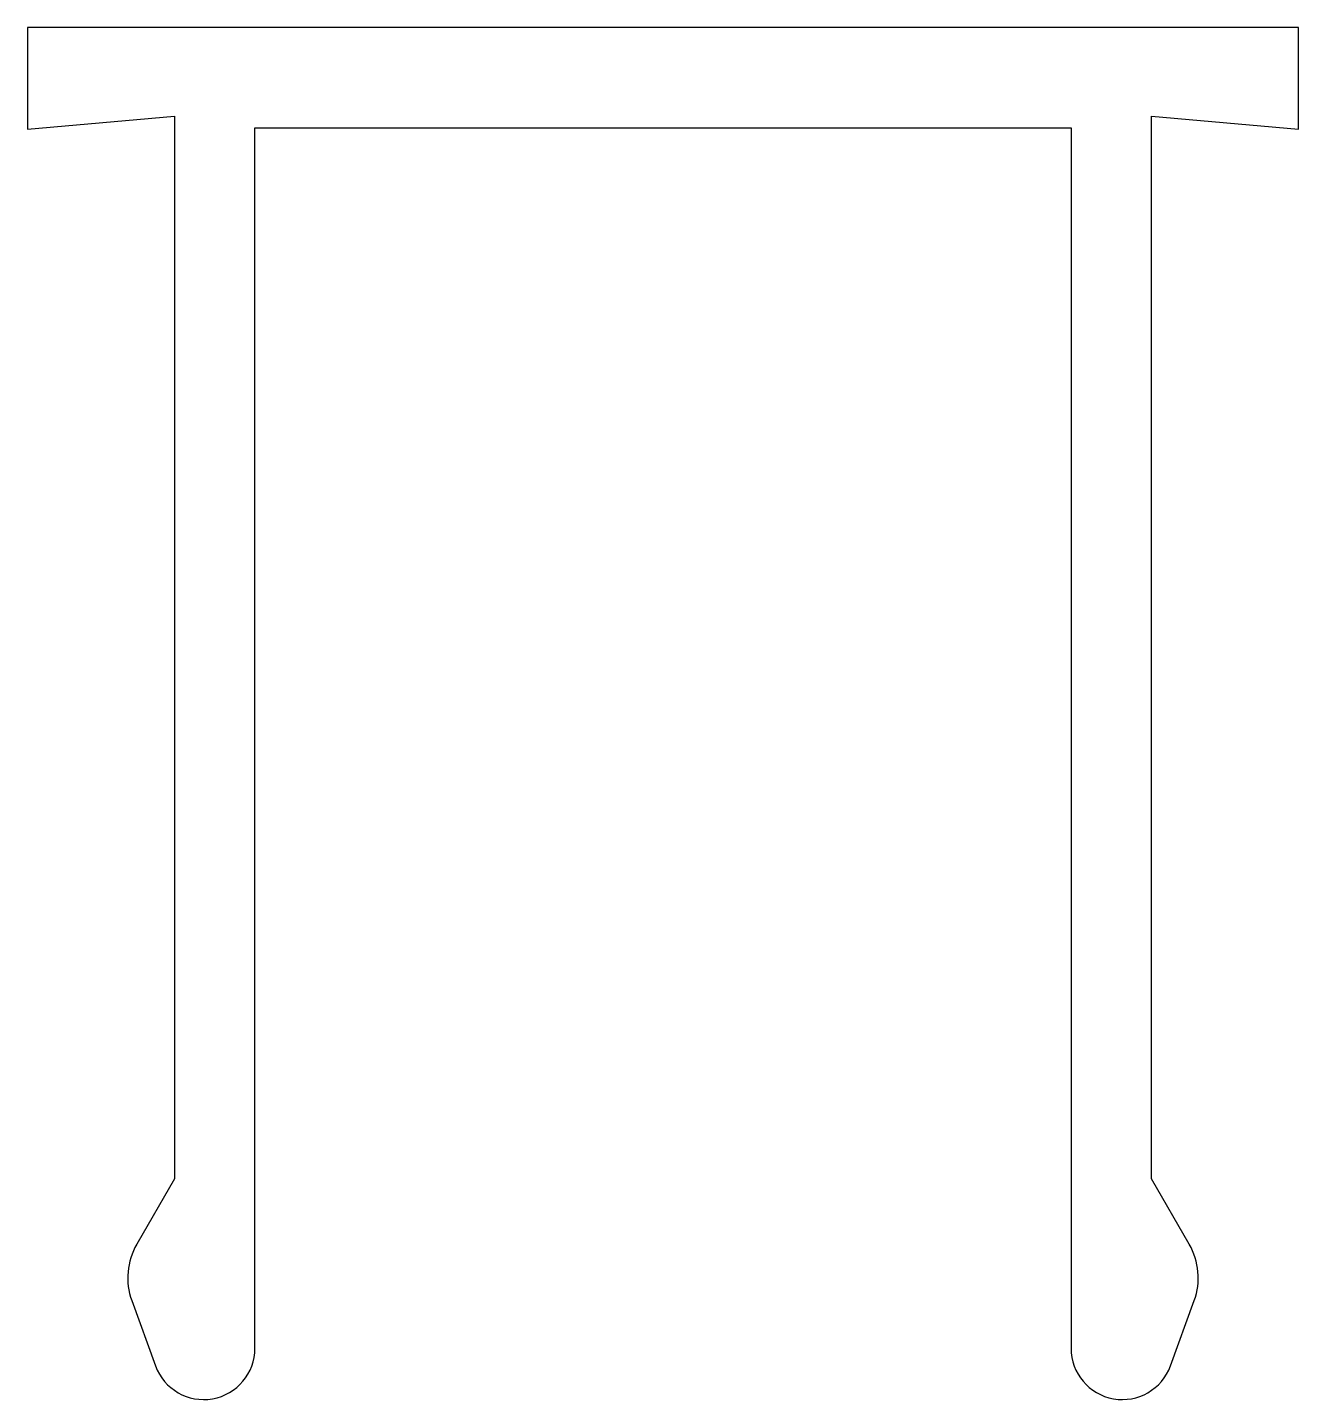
# Model space of a CAD drawing. Header units: millimetres. Extents: x 0.5 to 19.5, y -19 to 1.5.
import ezdxf

# ---------------------------------------------------------------- set-up
doc = ezdxf.new("R2010")
doc.units = ezdxf.units.MM

msp = doc.modelspace()

# ---------------------------------------------------------------- linework, layer by layer
msp.add_lwpolyline([(19.5, 1.5), (0.5, 1.5), (0.5, -0.018), (2.7, 0.174), (2.7, -15.7), (2.134, -16.68, 0.221695), (2.06, -17.522), (2.415, -18.496, 0.8391), (3.9, -18.234), (3.9, 0), (16.1, 0), (16.1, -18.234, 0.8391), (17.585, -18.496), (17.94, -17.522, 0.221695), (17.866, -16.68), (17.3, -15.7), (17.3, 0.174), (19.5, -0.018), (19.5, 1.5, 0.414214)], format="xyb", close=True)

doc.saveas('drawing.dxf')
